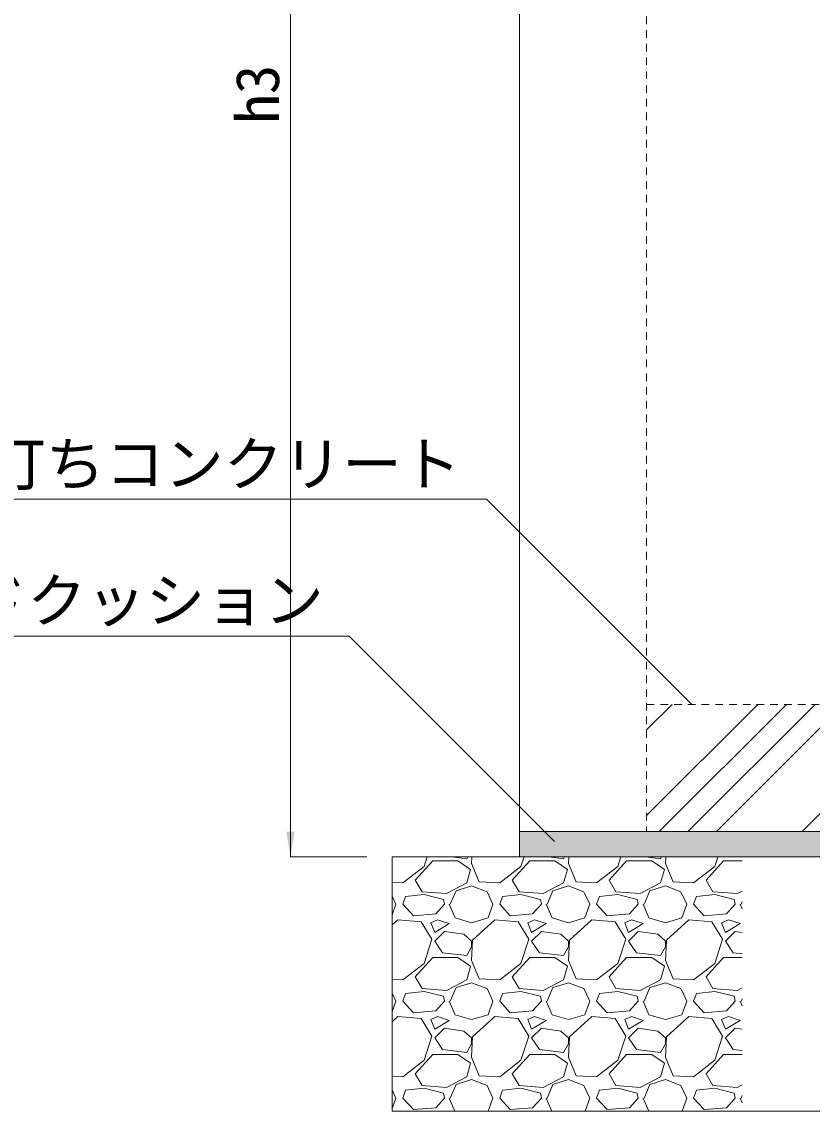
# Model space of a CAD drawing. Units: millimetres at full size, sheet at 1:20; details may follow other scales. Extents: x 77366 to 95666, y -7115 to 5664.
# Drawn here: x 88250 to 88871, y -4014 to -3157 of the extents above; entities that cross this region are included whole.
import ezdxf
from ezdxf.enums import TextEntityAlignment as Align

# ---------------------------------------------------------------- set-up
doc = ezdxf.new("R2010")
doc.units = ezdxf.units.MM
doc.header["$LTSCALE"] = 20
doc.linetypes.add('USER1', pattern=[0.54, 0.3, -0.24])
for name, color, linetype, lineweight in [('ハッチング', 7, 'Continuous', 5), ('基礎', 7, 'Continuous', 5), ('寸法線', 7, 'Continuous', 13), ('引出線', 4, 'Continuous', 13), ('本体', 2, 'Continuous', 20), ('補助線', 8, 'Continuous', 13)]:
    doc.layers.add(name, color=color, linetype=linetype, lineweight=lineweight)
doc.styles.add('ＭＳ ゴシック', font='')
doc.styles.get('ＭＳ ゴシック').set_extended_font_data('MS Gothic')

# ---------------------------------------------------------------- blocks, each defined once
blk = doc.blocks.new('filled_arrow')
at = {"color": 0, "linetype": 'Continuous', "lineweight": -2}
blk.add_solid([(7.5, 1.25), (0, 0), (7.5, -1.25)], dxfattribs=at)

msp = doc.modelspace()

# ---------------------------------------------------------------- hatches: boundary and pattern name
at = {"layer": 'ハッチング', "lineweight": 9}
h = msp.add_hatch(dxfattribs=at)
h.set_pattern_fill('USER', color=256, style=0, pattern_type=2)
h.set_pattern_definition([(45, (9400, -6610.51), (-67.35192, 67.35192), []), (45, (9422.45, -6610.51), (-67.35192, 67.35192), []), (45, (9444.9, -6610.51), (-67.35192, 67.35192), []), (45, (9467.35, -6610.51), (-67.35192, 67.35192), [])])
h.paths.add_polyline_path([(88740.8, -3694.05), (88740.8, -3794.05), (89190.8, -3794.05), (89190.8, -3694.05)])
at = {"layer": '補助線'}
msp.add_hatch(color=7, dxfattribs=at).paths.add_polyline_path([(89290.8, -3814.05), (89290.8, -3794.05), (88640.8, -3794.05), (88640.8, -3814.05)])

# ---------------------------------------------------------------- linework, layer by layer
at = {"layer": 'ハッチング'}
for p, q in [((88549.05, -3834.5), (88565.81, -3821.55)), ((88558.95, -3832.22), (88572.67, -3816.98)), ((88565.81, -3821.55), (88568.21, -3814.05)), ((88572.67, -3816.98), (88592.48, -3816.98)), ((88587.61, -3814.05), (88599.34, -3815.45)), ((88592.48, -3816.98), (88602.39, -3823.83)), ((88599.34, -3815.45), (88600.12, -3814.05)), ((88603.4, -3814.05), (88603.15, -3819.26)), ((88603.15, -3819.26), (88609.25, -3833.74)), ((88625.25, -3834.5), (88642.01, -3821.55)), ((88635.15, -3832.22), (88648.87, -3816.98)), ((88642.01, -3821.55), (88644.41, -3814.05)), ((88648.87, -3816.98), (88668.68, -3816.98)), ((88663.81, -3814.05), (88675.54, -3815.45)), ((88668.68, -3816.98), (88678.59, -3823.83)), ((88675.54, -3815.45), (88676.32, -3814.05)), ((88679.6, -3814.05), (88679.35, -3819.26)), ((88679.35, -3819.26), (88685.45, -3833.74)), ((88701.45, -3834.5), (88718.21, -3821.55)), ((88711.35, -3832.22), (88725.07, -3816.98)), ((88718.21, -3821.55), (88720.61, -3814.05)), ((88725.07, -3816.98), (88744.88, -3816.98)), ((88740.01, -3814.05), (88751.74, -3815.45)), ((88744.88, -3816.98), (88754.79, -3823.83)), ((88751.74, -3815.45), (88752.52, -3814.05)), ((88755.8, -3814.05), (88755.55, -3819.26)), ((88755.55, -3819.26), (88761.65, -3833.74)), ((88777.65, -3834.5), (88794.41, -3821.55)), ((88787.55, -3832.22), (88801.27, -3816.98)), ((88794.41, -3821.55), (88796.81, -3814.05)), ((88801.27, -3816.98), (88815.8, -3816.98)), ((88602.39, -3823.84), (88599.34, -3834.5)), ((88678.59, -3823.84), (88675.54, -3834.5)), ((88754.79, -3823.84), (88751.74, -3834.5)), ((88540.8, -3834.11), (88549.05, -3834.5)), ((88564.29, -3841.36), (88558.95, -3832.22)), ((88599.34, -3834.5), (88583.34, -3842.88)), ((88590.96, -3840.6), (88603.15, -3836.79)), ((88603.15, -3836.79), (88615.34, -3841.36)), ((88609.25, -3833.74), (88625.25, -3834.5)), ((88640.49, -3841.36), (88635.15, -3832.22)), ((88675.54, -3834.5), (88659.54, -3842.88)), ((88667.16, -3840.6), (88679.35, -3836.79)), ((88679.35, -3836.79), (88691.54, -3841.36)), ((88685.45, -3833.74), (88701.45, -3834.5)), ((88716.69, -3841.36), (88711.35, -3832.22)), ((88751.74, -3834.5), (88735.74, -3842.88)), ((88743.36, -3840.6), (88755.55, -3836.79)), ((88755.55, -3836.79), (88767.74, -3841.36)), ((88761.65, -3833.74), (88777.65, -3834.5)), ((88792.89, -3841.36), (88787.55, -3832.22)), ((88540.8, -3844.95), (88543.71, -3851.27)), ((88549.05, -3851.27), (88551.33, -3845.17)), ((88565.81, -3843.65), (88551.33, -3845.17)), ((88583.34, -3842.89), (88564.29, -3841.36)), ((88581.05, -3847.46), (88565.81, -3843.65)), ((88581.81, -3851.27), (88581.05, -3847.46)), ((88586.39, -3851.27), (88590.96, -3840.6)), ((88615.34, -3841.36), (88619.91, -3851.27)), ((88625.25, -3851.27), (88627.53, -3845.17)), ((88642.01, -3843.65), (88627.53, -3845.17)), ((88659.54, -3842.89), (88640.49, -3841.36)), ((88657.25, -3847.46), (88642.01, -3843.65)), ((88658.01, -3851.27), (88657.25, -3847.46)), ((88662.59, -3851.27), (88667.16, -3840.6)), ((88691.54, -3841.36), (88696.11, -3851.27)), ((88701.45, -3851.27), (88703.73, -3845.17)), ((88718.21, -3843.65), (88703.73, -3845.17)), ((88735.74, -3842.89), (88716.69, -3841.36)), ((88733.45, -3847.46), (88718.21, -3843.65)), ((88734.21, -3851.27), (88733.45, -3847.46)), ((88738.79, -3851.27), (88743.36, -3840.6)), ((88767.74, -3841.36), (88772.31, -3851.27)), ((88777.65, -3851.27), (88779.93, -3845.17)), ((88794.41, -3843.65), (88779.93, -3845.17)), ((88811.94, -3842.89), (88792.89, -3841.36)), ((88809.65, -3847.46), (88794.41, -3843.65)), ((88810.41, -3851.27), (88809.65, -3847.46)), ((88815.8, -3840.86), (88811.94, -3842.88)), ((88540.8, -3859.44), (88543.71, -3851.27)), ((88557.43, -3860.41), (88549.05, -3851.27)), ((88581.81, -3851.27), (88574.96, -3858.89)), ((88585.62, -3851.27), (88590.2, -3861.94)), ((88616.1, -3861.94), (88619.91, -3851.27)), ((88633.63, -3860.41), (88625.25, -3851.27)), ((88658.01, -3851.27), (88651.16, -3858.89)), ((88661.82, -3851.27), (88666.4, -3861.94)), ((88692.3, -3861.94), (88696.11, -3851.27)), ((88709.83, -3860.41), (88701.45, -3851.27)), ((88734.21, -3851.27), (88727.36, -3858.89)), ((88738.02, -3851.27), (88742.6, -3861.94)), ((88768.5, -3861.94), (88772.31, -3851.27)), ((88786.03, -3860.41), (88777.65, -3851.27)), ((88810.41, -3851.27), (88803.56, -3858.89)), ((88814.22, -3851.27), (88815.8, -3854.94)), ((88814.99, -3851.27), (88815.8, -3849.38)), ((88545.24, -3863.46), (88540.8, -3867.51)), ((88563.53, -3864.98), (88545.24, -3863.46)), ((88574.96, -3858.89), (88557.43, -3860.41)), ((88571.91, -3878.7), (88563.53, -3864.98)), ((88576.48, -3863.46), (88571.15, -3865.75)), ((88585.62, -3866.51), (88576.48, -3863.46)), ((88590.2, -3861.94), (88603.15, -3865.75)), ((88603.15, -3865.75), (88616.1, -3861.94)), ((88621.44, -3863.46), (88603.91, -3879.46)), ((88639.73, -3864.98), (88621.44, -3863.46)), ((88651.16, -3858.89), (88633.63, -3860.41)), ((88648.11, -3878.7), (88639.73, -3864.98)), ((88652.68, -3863.46), (88647.35, -3865.75)), ((88661.82, -3866.51), (88652.68, -3863.46)), ((88666.4, -3861.94), (88679.35, -3865.75)), ((88679.35, -3865.75), (88692.3, -3861.94)), ((88697.64, -3863.46), (88680.11, -3879.46)), ((88715.93, -3864.98), (88697.64, -3863.46)), ((88727.36, -3858.89), (88709.83, -3860.41)), ((88724.31, -3878.7), (88715.93, -3864.98)), ((88728.88, -3863.46), (88723.55, -3865.75)), ((88738.02, -3866.51), (88728.88, -3863.46)), ((88742.6, -3861.94), (88755.55, -3865.75)), ((88755.55, -3865.75), (88768.5, -3861.94)), ((88773.84, -3863.46), (88756.31, -3879.46)), ((88792.13, -3864.98), (88773.84, -3863.46)), ((88803.56, -3858.89), (88786.03, -3860.41)), ((88800.51, -3878.7), (88792.13, -3864.98)), ((88805.08, -3863.46), (88799.75, -3865.75)), ((88814.22, -3866.51), (88805.08, -3863.46)), ((88571.15, -3865.75), (88574.19, -3873.37)), ((88574.19, -3873.37), (88585.62, -3866.51)), ((88581.81, -3872.6), (88574.19, -3880.22)), ((88597.05, -3874.89), (88581.81, -3872.6)), ((88647.35, -3865.75), (88650.39, -3873.37)), ((88650.39, -3873.37), (88661.82, -3866.51)), ((88658.01, -3872.6), (88650.39, -3880.22)), ((88673.25, -3874.89), (88658.01, -3872.6)), ((88723.55, -3865.75), (88726.59, -3873.37)), ((88726.59, -3873.37), (88738.02, -3866.51)), ((88734.21, -3872.6), (88726.59, -3880.22)), ((88749.45, -3874.89), (88734.21, -3872.6)), ((88799.75, -3865.75), (88802.79, -3873.37)), ((88802.79, -3873.37), (88814.22, -3866.51)), ((88810.41, -3872.6), (88802.79, -3880.22)), ((88815.8, -3873.41), (88810.41, -3872.6)), ((88565.81, -3897.75), (88571.91, -3878.7)), ((88574.19, -3880.22), (88580.29, -3889.37)), ((88603.15, -3880.22), (88597.05, -3874.89)), ((88603.91, -3879.46), (88603.15, -3895.46)), ((88603.15, -3884.8), (88603.15, -3880.22)), ((88642.01, -3897.75), (88648.11, -3878.7)), ((88650.39, -3880.22), (88656.49, -3889.37)), ((88679.35, -3880.22), (88673.25, -3874.89)), ((88680.11, -3879.46), (88679.35, -3895.46)), ((88679.35, -3884.8), (88679.35, -3880.22)), ((88718.21, -3897.75), (88724.31, -3878.7)), ((88726.59, -3880.22), (88732.69, -3889.37)), ((88755.55, -3880.22), (88749.45, -3874.89)), ((88756.31, -3879.46), (88755.55, -3895.46)), ((88755.55, -3884.8), (88755.55, -3880.22)), ((88794.41, -3897.75), (88800.51, -3878.7)), ((88802.79, -3880.22), (88808.89, -3889.37)), ((88580.29, -3889.37), (88599.34, -3891.65)), ((88599.34, -3891.65), (88603.15, -3884.8)), ((88656.49, -3889.37), (88675.54, -3891.65)), ((88675.54, -3891.65), (88679.35, -3884.8)), ((88732.69, -3889.37), (88751.74, -3891.65)), ((88751.74, -3891.65), (88755.55, -3884.8)), ((88808.89, -3889.37), (88815.8, -3890.2)), ((88549.05, -3910.7), (88565.81, -3897.75)), ((88558.95, -3908.42), (88572.67, -3893.18)), ((88572.67, -3893.18), (88592.48, -3893.18)), ((88592.48, -3893.18), (88602.39, -3900.03)), ((88603.15, -3895.46), (88609.25, -3909.94)), ((88625.25, -3910.7), (88642.01, -3897.75)), ((88635.15, -3908.42), (88648.87, -3893.18)), ((88648.87, -3893.18), (88668.68, -3893.18)), ((88668.68, -3893.18), (88678.59, -3900.03)), ((88679.35, -3895.46), (88685.45, -3909.94)), ((88701.45, -3910.7), (88718.21, -3897.75)), ((88711.35, -3908.42), (88725.07, -3893.18)), ((88725.07, -3893.18), (88744.88, -3893.18)), ((88744.88, -3893.18), (88754.79, -3900.03)), ((88755.55, -3895.46), (88761.65, -3909.94)), ((88777.65, -3910.7), (88794.41, -3897.75)), ((88787.55, -3908.42), (88801.27, -3893.18)), ((88801.27, -3893.18), (88815.8, -3893.18)), ((88602.39, -3900.04), (88599.34, -3910.7)), ((88678.59, -3900.04), (88675.54, -3910.7)), ((88754.79, -3900.04), (88751.74, -3910.7)), ((88540.8, -3910.31), (88549.05, -3910.7)), ((88564.29, -3917.56), (88558.95, -3908.42)), ((88599.34, -3910.7), (88583.34, -3919.08)), ((88590.96, -3916.8), (88603.15, -3912.99)), ((88603.15, -3912.99), (88615.34, -3917.56)), ((88609.25, -3909.94), (88625.25, -3910.7)), ((88640.49, -3917.56), (88635.15, -3908.42)), ((88675.54, -3910.7), (88659.54, -3919.08)), ((88667.16, -3916.8), (88679.35, -3912.99)), ((88679.35, -3912.99), (88691.54, -3917.56)), ((88685.45, -3909.94), (88701.45, -3910.7)), ((88716.69, -3917.56), (88711.35, -3908.42)), ((88751.74, -3910.7), (88735.74, -3919.08)), ((88743.36, -3916.8), (88755.55, -3912.99)), ((88755.55, -3912.99), (88767.74, -3917.56)), ((88761.65, -3909.94), (88777.65, -3910.7)), ((88792.89, -3917.56), (88787.55, -3908.42)), ((88540.8, -3921.15), (88543.71, -3927.47)), ((88549.05, -3927.47), (88551.33, -3921.37)), ((88565.81, -3919.85), (88551.33, -3921.37)), ((88583.34, -3919.09), (88564.29, -3917.56)), ((88581.05, -3923.66), (88565.81, -3919.85)), ((88581.81, -3927.47), (88581.05, -3923.66)), ((88586.39, -3927.47), (88590.96, -3916.8)), ((88615.34, -3917.56), (88619.91, -3927.47)), ((88625.25, -3927.47), (88627.53, -3921.37)), ((88642.01, -3919.85), (88627.53, -3921.37)), ((88659.54, -3919.09), (88640.49, -3917.56)), ((88657.25, -3923.66), (88642.01, -3919.85)), ((88658.01, -3927.47), (88657.25, -3923.66)), ((88662.59, -3927.47), (88667.16, -3916.8)), ((88691.54, -3917.56), (88696.11, -3927.47)), ((88701.45, -3927.47), (88703.73, -3921.37)), ((88718.21, -3919.85), (88703.73, -3921.37)), ((88735.74, -3919.09), (88716.69, -3917.56)), ((88733.45, -3923.66), (88718.21, -3919.85)), ((88734.21, -3927.47), (88733.45, -3923.66)), ((88738.79, -3927.47), (88743.36, -3916.8)), ((88767.74, -3917.56), (88772.31, -3927.47)), ((88777.65, -3927.47), (88779.93, -3921.37)), ((88794.41, -3919.85), (88779.93, -3921.37)), ((88811.94, -3919.09), (88792.89, -3917.56)), ((88809.65, -3923.66), (88794.41, -3919.85)), ((88810.41, -3927.47), (88809.65, -3923.66)), ((88815.8, -3917.06), (88811.94, -3919.08)), ((88540.8, -3935.64), (88543.71, -3927.47)), ((88557.43, -3936.61), (88549.05, -3927.47)), ((88581.81, -3927.47), (88574.96, -3935.09)), ((88585.62, -3927.47), (88590.2, -3938.14)), ((88616.1, -3938.14), (88619.91, -3927.47)), ((88633.63, -3936.61), (88625.25, -3927.47)), ((88658.01, -3927.47), (88651.16, -3935.09)), ((88661.82, -3927.47), (88666.4, -3938.14)), ((88692.3, -3938.14), (88696.11, -3927.47)), ((88709.83, -3936.61), (88701.45, -3927.47)), ((88734.21, -3927.47), (88727.36, -3935.09)), ((88738.02, -3927.47), (88742.6, -3938.14)), ((88768.5, -3938.14), (88772.31, -3927.47)), ((88786.03, -3936.61), (88777.65, -3927.47)), ((88810.41, -3927.47), (88803.56, -3935.09)), ((88814.22, -3927.47), (88815.8, -3931.14)), ((88814.99, -3927.47), (88815.8, -3925.58)), ((88545.24, -3939.66), (88540.8, -3943.71)), ((88563.53, -3941.18), (88545.24, -3939.66)), ((88574.96, -3935.09), (88557.43, -3936.61)), ((88571.91, -3954.9), (88563.53, -3941.18)), ((88576.48, -3939.66), (88571.15, -3941.95)), ((88571.15, -3941.95), (88574.19, -3949.57)), ((88585.62, -3942.71), (88576.48, -3939.66)), ((88590.2, -3938.14), (88603.15, -3941.95)), ((88603.15, -3941.95), (88616.1, -3938.14)), ((88621.44, -3939.66), (88603.91, -3955.66)), ((88639.73, -3941.18), (88621.44, -3939.66)), ((88651.16, -3935.09), (88633.63, -3936.61)), ((88648.11, -3954.9), (88639.73, -3941.18)), ((88652.68, -3939.66), (88647.35, -3941.95)), ((88647.35, -3941.95), (88650.39, -3949.57)), ((88661.82, -3942.71), (88652.68, -3939.66)), ((88666.4, -3938.14), (88679.35, -3941.95)), ((88679.35, -3941.95), (88692.3, -3938.14)), ((88697.64, -3939.66), (88680.11, -3955.66)), ((88715.93, -3941.18), (88697.64, -3939.66)), ((88727.36, -3935.09), (88709.83, -3936.61)), ((88724.31, -3954.9), (88715.93, -3941.18)), ((88728.88, -3939.66), (88723.55, -3941.95)), ((88723.55, -3941.95), (88726.59, -3949.57)), ((88738.02, -3942.71), (88728.88, -3939.66)), ((88742.6, -3938.14), (88755.55, -3941.95)), ((88755.55, -3941.95), (88768.5, -3938.14)), ((88773.84, -3939.66), (88756.31, -3955.66)), ((88792.13, -3941.18), (88773.84, -3939.66)), ((88803.56, -3935.09), (88786.03, -3936.61)), ((88800.51, -3954.9), (88792.13, -3941.18)), ((88805.08, -3939.66), (88799.75, -3941.95)), ((88799.75, -3941.95), (88802.79, -3949.57)), ((88814.22, -3942.71), (88805.08, -3939.66)), ((88574.19, -3949.57), (88585.62, -3942.71)), ((88581.81, -3948.8), (88574.19, -3956.42)), ((88597.05, -3951.09), (88581.81, -3948.8)), ((88650.39, -3949.57), (88661.82, -3942.71)), ((88658.01, -3948.8), (88650.39, -3956.42)), ((88673.25, -3951.09), (88658.01, -3948.8)), ((88726.59, -3949.57), (88738.02, -3942.71)), ((88734.21, -3948.8), (88726.59, -3956.42)), ((88749.45, -3951.09), (88734.21, -3948.8)), ((88802.79, -3949.57), (88814.22, -3942.71)), ((88810.41, -3948.8), (88802.79, -3956.42)), ((88815.8, -3949.61), (88810.41, -3948.8)), ((88565.81, -3973.95), (88571.91, -3954.9)), ((88574.19, -3956.42), (88580.29, -3965.57)), ((88603.15, -3956.42), (88597.05, -3951.09)), ((88603.91, -3955.66), (88603.15, -3971.66)), ((88603.15, -3961), (88603.15, -3956.42)), ((88642.01, -3973.95), (88648.11, -3954.9)), ((88650.39, -3956.42), (88656.49, -3965.57)), ((88679.35, -3956.42), (88673.25, -3951.09)), ((88680.11, -3955.66), (88679.35, -3971.66)), ((88679.35, -3961), (88679.35, -3956.42)), ((88718.21, -3973.95), (88724.31, -3954.9)), ((88726.59, -3956.42), (88732.69, -3965.57)), ((88755.55, -3956.42), (88749.45, -3951.09)), ((88756.31, -3955.66), (88755.55, -3971.66)), ((88755.55, -3961), (88755.55, -3956.42)), ((88794.41, -3973.95), (88800.51, -3954.9)), ((88802.79, -3956.42), (88808.89, -3965.57)), ((88580.29, -3965.57), (88599.34, -3967.85)), ((88599.34, -3967.85), (88603.15, -3961)), ((88656.49, -3965.57), (88675.54, -3967.85)), ((88675.54, -3967.85), (88679.35, -3961)), ((88732.69, -3965.57), (88751.74, -3967.85)), ((88751.74, -3967.85), (88755.55, -3961)), ((88808.89, -3965.57), (88815.8, -3966.4)), ((88549.05, -3986.9), (88565.81, -3973.95)), ((88558.95, -3984.62), (88572.67, -3969.38)), ((88572.67, -3969.38), (88592.48, -3969.38)), ((88592.48, -3969.38), (88602.39, -3976.23)), ((88602.39, -3976.24), (88599.34, -3986.9)), ((88603.15, -3971.66), (88609.25, -3986.14)), ((88625.25, -3986.9), (88642.01, -3973.95)), ((88635.15, -3984.62), (88648.87, -3969.38)), ((88648.87, -3969.38), (88668.68, -3969.38)), ((88668.68, -3969.38), (88678.59, -3976.23)), ((88678.59, -3976.24), (88675.54, -3986.9)), ((88679.35, -3971.66), (88685.45, -3986.14)), ((88701.45, -3986.9), (88718.21, -3973.95)), ((88711.35, -3984.62), (88725.07, -3969.38)), ((88725.07, -3969.38), (88744.88, -3969.38)), ((88744.88, -3969.38), (88754.79, -3976.23)), ((88754.79, -3976.24), (88751.74, -3986.9)), ((88755.55, -3971.66), (88761.65, -3986.14)), ((88777.65, -3986.9), (88794.41, -3973.95)), ((88787.55, -3984.62), (88801.27, -3969.38)), ((88801.27, -3969.38), (88815.8, -3969.38)), ((88564.29, -3993.76), (88558.95, -3984.62)), ((88640.49, -3993.76), (88635.15, -3984.62)), ((88716.69, -3993.76), (88711.35, -3984.62)), ((88792.89, -3993.76), (88787.55, -3984.62)), ((88540.8, -3986.51), (88549.05, -3986.9)), ((88599.34, -3986.9), (88583.34, -3995.28)), ((88586.39, -4003.67), (88590.96, -3993)), ((88590.96, -3993), (88603.15, -3989.19)), ((88603.15, -3989.19), (88615.34, -3993.76)), ((88609.25, -3986.14), (88625.25, -3986.9)), ((88675.54, -3986.9), (88659.54, -3995.28)), ((88662.59, -4003.67), (88667.16, -3993)), ((88667.16, -3993), (88679.35, -3989.19)), ((88679.35, -3989.19), (88691.54, -3993.76)), ((88685.45, -3986.14), (88701.45, -3986.9)), ((88751.74, -3986.9), (88735.74, -3995.28)), ((88738.79, -4003.67), (88743.36, -3993)), ((88743.36, -3993), (88755.55, -3989.19)), ((88755.55, -3989.19), (88767.74, -3993.76)), ((88761.65, -3986.14), (88777.65, -3986.9)), ((88815.8, -3993.26), (88811.94, -3995.28)), ((88540.8, -3997.35), (88543.71, -4003.67)), ((88549.05, -4003.67), (88551.33, -3997.57)), ((88565.81, -3996.05), (88551.33, -3997.57)), ((88583.34, -3995.29), (88564.29, -3993.76)), ((88581.05, -3999.86), (88565.81, -3996.05)), ((88581.81, -4003.67), (88581.05, -3999.86)), ((88615.34, -3993.76), (88619.91, -4003.67)), ((88625.25, -4003.67), (88627.53, -3997.57)), ((88642.01, -3996.05), (88627.53, -3997.57)), ((88659.54, -3995.29), (88640.49, -3993.76)), ((88657.25, -3999.86), (88642.01, -3996.05)), ((88658.01, -4003.67), (88657.25, -3999.86)), ((88691.54, -3993.76), (88696.11, -4003.67)), ((88701.45, -4003.67), (88703.73, -3997.57)), ((88718.21, -3996.05), (88703.73, -3997.57)), ((88735.74, -3995.29), (88716.69, -3993.76)), ((88733.45, -3999.86), (88718.21, -3996.05)), ((88734.21, -4003.67), (88733.45, -3999.86)), ((88767.74, -3993.76), (88772.31, -4003.67)), ((88777.65, -4003.67), (88779.93, -3997.57)), ((88794.41, -3996.05), (88779.93, -3997.57)), ((88811.94, -3995.29), (88792.89, -3993.76)), ((88809.65, -3999.86), (88794.41, -3996.05)), ((88810.41, -4003.67), (88809.65, -3999.86)), ((88814.99, -4003.67), (88815.8, -4001.78)), ((88540.8, -4011.84), (88543.71, -4003.67)), ((88557.43, -4012.81), (88549.05, -4003.67)), ((88581.81, -4003.67), (88574.96, -4011.29)), ((88585.62, -4003.67), (88590.07, -4014.05)), ((88616.21, -4014.05), (88619.91, -4003.67)), ((88633.63, -4012.81), (88625.25, -4003.67)), ((88658.01, -4003.67), (88651.16, -4011.29)), ((88661.82, -4003.67), (88666.27, -4014.05)), ((88692.41, -4014.05), (88696.11, -4003.67)), ((88709.83, -4012.81), (88701.45, -4003.67)), ((88734.21, -4003.67), (88727.36, -4011.29)), ((88738.02, -4003.67), (88742.47, -4014.05)), ((88768.61, -4014.05), (88772.31, -4003.67)), ((88786.03, -4012.81), (88777.65, -4003.67)), ((88810.41, -4003.67), (88803.56, -4011.29)), ((88814.22, -4003.67), (88815.8, -4007.34)), ((88574.96, -4011.29), (88557.43, -4012.81)), ((88651.16, -4011.29), (88633.63, -4012.81)), ((88727.36, -4011.29), (88709.83, -4012.81)), ((88803.56, -4011.29), (88786.03, -4012.81))]:
    msp.add_line(p, q, dxfattribs=at)
at = {"layer": '基礎', "color": 3, "lineweight": 13}
msp.add_line((88640.8, -3794.05), (88640.8, -3814.05), dxfattribs=at)
at = {"layer": '基礎', "color": 3, "lineweight": 20}
for p, q in [((88540.8, -3814.05), (89390.8, -3814.05)), ((88540.8, -3814.05), (88540.8, -4014.05)), ((88540.8, -4014.05), (89390.8, -4014.05))]:
    msp.add_line(p, q, dxfattribs=at)
at = {"layer": '寸法線'}
for p in [(88460.8, -2614.05), (88520.8, -3814.05)]:
    msp.add_line(p, (88460.8, -3814.05), dxfattribs=at)
at = {"layer": '引出線'}
for points in [[(88776.29, -3694.05), (88614.83, -3532.58), (88135.97, -3532.58)], [(88668.4, -3801.94), (88506.94, -3640.48), (88118.71, -3640.48)]]:
    msp.add_lwpolyline(points, dxfattribs=at)
at = {"layer": '本体'}
for p, q in [((88640.8, -2764.05), (88640.8, -3794.05)), ((88640.8, -3794.05), (89290.8, -3794.05))]:
    msp.add_line(p, q, dxfattribs=at)
at = {"layer": '本体', "linetype": 'USER1', "lineweight": 9}
for p, q in [((88740.8, -2764.05), (88740.8, -3794.05)), ((88740.8, -3694.05), (89190.8, -3694.05))]:
    msp.add_line(p, q, dxfattribs=at)

# ---------------------------------------------------------------- block references
at = {"layer": '寸法線', "xscale": 2.67, "yscale": 2.67, "rotation": 90}
msp.add_blockref('filled_arrow', (88460.8, -3814.05), dxfattribs=at)
at = {"layer": '引出線', "xscale": 0.133, "yscale": 0.133, "rotation": 135}
for p in [(88776.29, -3694.05), (88668.4, -3801.94)]:
    msp.add_blockref('filled_arrow', p, dxfattribs=at)

# ---------------------------------------------------------------- texts
at = {"layer": '寸法線', "style": 'ＭＳ ゴシック'}
msp.add_text('h3', height=34.18, rotation=90, dxfattribs=at).set_placement((88434.8, -3214.05), align=Align.MIDDLE_CENTER)
at = {"layer": '引出線', "style": 'ＭＳ ゴシック'}
for s, p in [('現場打ちコンクリート', (88594.83, -3487.74)), ('サンドクッション', (88486.94, -3595.08))]:
    msp.add_text(s, height=34.18, dxfattribs=at).set_placement(p, align=Align.TOP_RIGHT)

doc.saveas('drawing.dxf')
